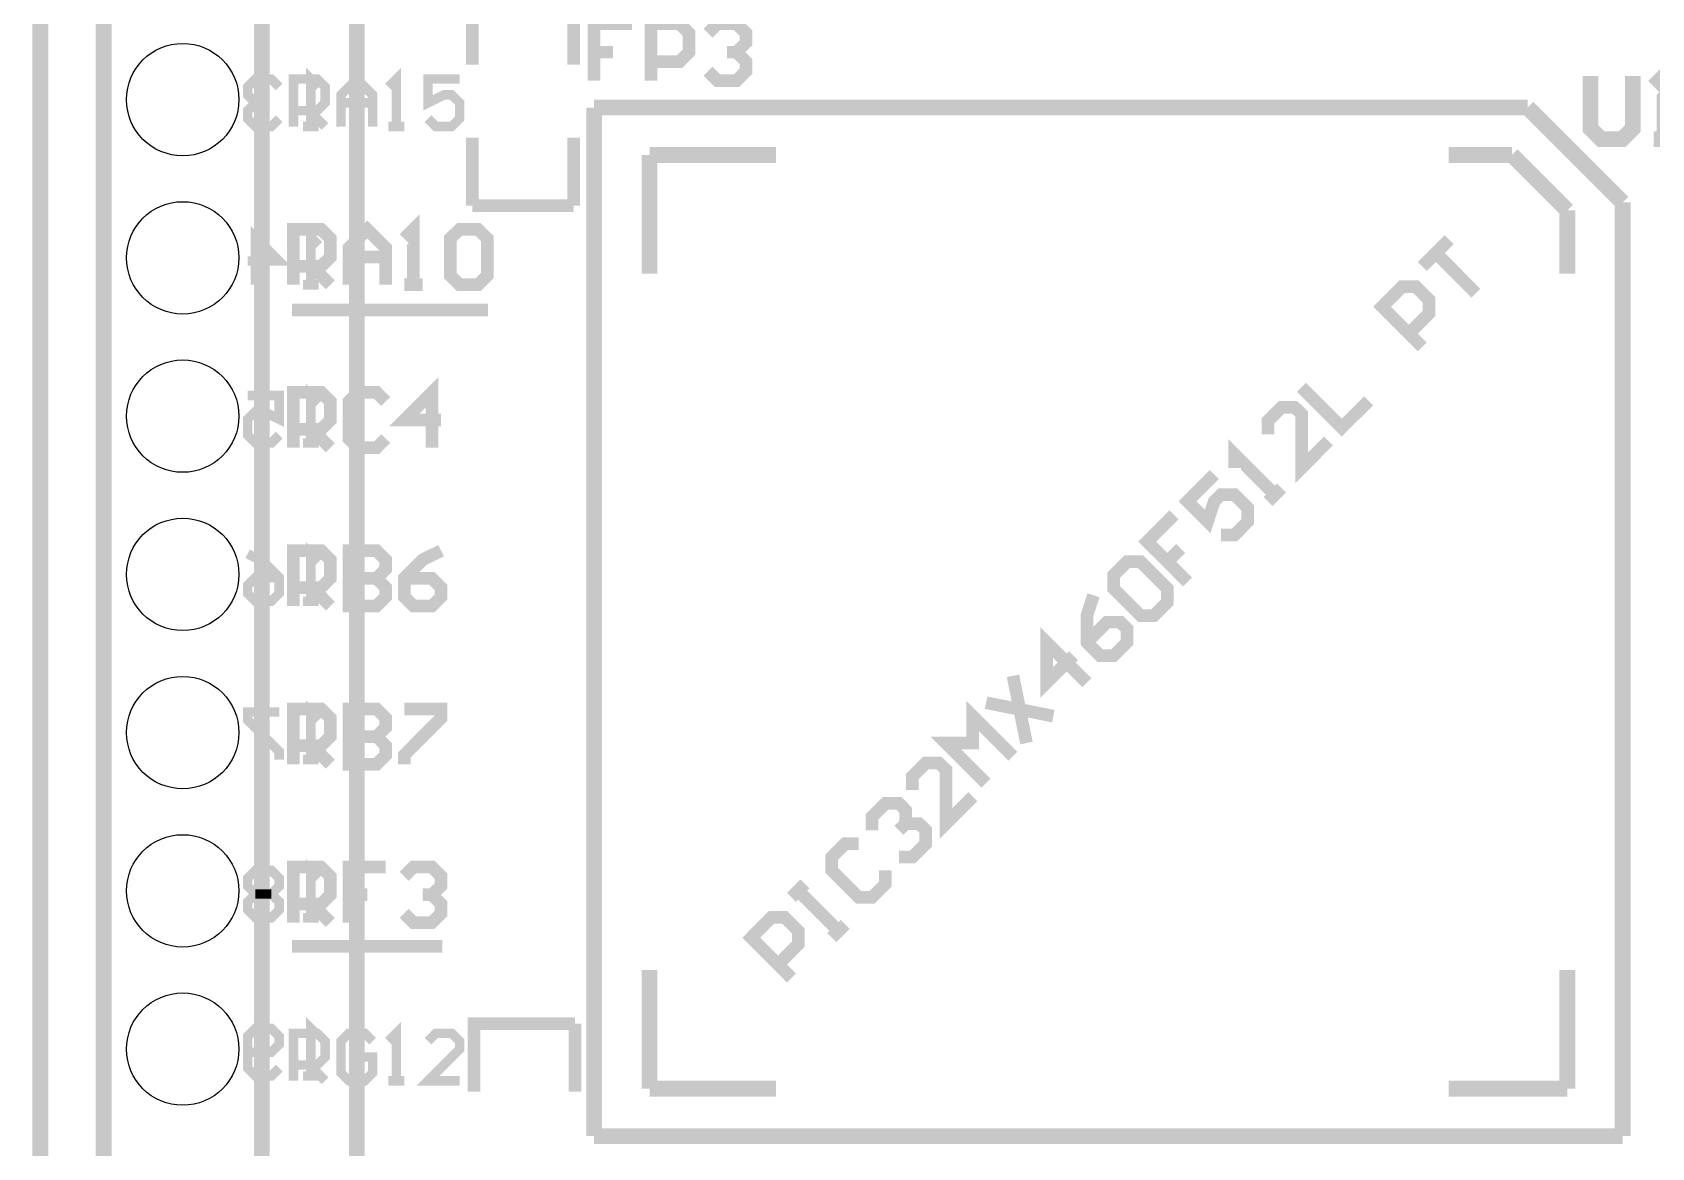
# Model space of a CAD drawing. Extents: x -0.81 to 1.58, y -0.19 to 3.
# Drawn here: x -0.81 to 0.213, y 0.848 to 1.553 of the extents above; entities that cross this region are included whole.
import ezdxf

# ---------------------------------------------------------------- set-up
doc = ezdxf.new("R2010")
doc.units = 0
doc.layers.get('0').update_dxf_attribs({"linetype": 'CONTINUOUS'})
for name, color, linetype in [('MIKROMEDIAFORDSPIC33EP_V100_GM1', 12, 'CONTINUOUS'), ('MIKROMEDIAFORPIC32_V110_GBO', 3, 'CONTINUOUS'), ('MIKROMEDIAFORPIC32_V110_GBS', 5, 'CONTINUOUS'), ('MIKROMEDIAFORPIC32_V110_GKO', 9, 'CONTINUOUS'), ('MIKROMEDIAFORPIC32_V110_GTO', 11, 'CONTINUOUS')]:
    doc.layers.add(name, color=color, linetype=linetype)

# ---------------------------------------------------------------- blocks, each defined once
blk = doc.blocks.new('ROUND_209')
blk.add_circle((0, 0), 0.0355)

msp = doc.modelspace()

# ---------------------------------------------------------------- linework, layer by layer
at = {"layer": 'MIKROMEDIAFORDSPIC33EP_V100_GM1', "const_width": 0.01}
msp.add_lwpolyline([(-0.605, 0.095), (-0.605, 2.825)], dxfattribs=at)
at = {"layer": 'MIKROMEDIAFORPIC32_V110_GBO', "const_width": 0.006}
for points in [[(-0.654, 1.518), (-0.659, 1.523), (-0.669, 1.523), (-0.674, 1.518), (-0.674, 1.513), (-0.669, 1.508), (-0.664, 1.508), (-0.669, 1.508), (-0.674, 1.503), (-0.674, 1.498), (-0.669, 1.493), (-0.659, 1.493), (-0.654, 1.498)], [(-0.629, 1.493), (-0.639, 1.493), (-0.634, 1.493), (-0.634, 1.523), (-0.629, 1.518)], [(-0.669, 1.393), (-0.669, 1.423), (-0.654, 1.408), (-0.674, 1.408)], [(-0.629, 1.393), (-0.639, 1.393), (-0.634, 1.393), (-0.634, 1.423), (-0.629, 1.418)], [(-0.674, 1.323), (-0.654, 1.323), (-0.654, 1.308), (-0.664, 1.313), (-0.669, 1.313), (-0.674, 1.308), (-0.674, 1.298), (-0.669, 1.293), (-0.659, 1.293), (-0.654, 1.298)], [(-0.629, 1.293), (-0.639, 1.293), (-0.634, 1.293), (-0.634, 1.323), (-0.629, 1.318)], [(-0.629, 1.193), (-0.639, 1.193), (-0.634, 1.193), (-0.634, 1.223), (-0.629, 1.218)], [(-0.674, 1.223), (-0.664, 1.218), (-0.654, 1.208), (-0.654, 1.198), (-0.659, 1.193), (-0.669, 1.193), (-0.674, 1.198), (-0.674, 1.203), (-0.669, 1.208), (-0.654, 1.208)], [(-0.654, 1.123), (-0.674, 1.123), (-0.674, 1.118), (-0.654, 1.098), (-0.654, 1.093)], [(-0.629, 1.093), (-0.639, 1.093), (-0.634, 1.093), (-0.634, 1.123), (-0.629, 1.118)], [(-0.654, 1.018), (-0.659, 1.023), (-0.669, 1.023), (-0.674, 1.018), (-0.674, 1.013), (-0.669, 1.008), (-0.674, 1.003), (-0.674, 0.998), (-0.669, 0.993), (-0.659, 0.993), (-0.654, 0.998), (-0.654, 1.003), (-0.659, 1.008), (-0.654, 1.013), (-0.654, 1.018)], [(-0.629, 0.993), (-0.639, 0.993), (-0.634, 0.993), (-0.634, 1.023), (-0.629, 1.018)], [(-0.659, 1.008), (-0.669, 1.008)], [(-0.654, 0.898), (-0.659, 0.893), (-0.669, 0.893), (-0.674, 0.898), (-0.674, 0.918), (-0.669, 0.923), (-0.659, 0.923), (-0.654, 0.918), (-0.654, 0.913), (-0.659, 0.908), (-0.674, 0.908)], [(-0.629, 0.893), (-0.639, 0.893), (-0.634, 0.893), (-0.634, 0.923), (-0.629, 0.918)]]:
    msp.add_lwpolyline(points, dxfattribs=at)
at = {"layer": 'MIKROMEDIAFORPIC32_V110_GKO', "const_width": 0.01}
msp.add_lwpolyline([(-0.805, -0.095), (-0.805, 2.91)], dxfattribs=at)
at = {"layer": 'MIKROMEDIAFORPIC32_V110_GTO'}
for points, const_width in [([(-0.765, 2.76), (-0.765, 0.16)], 0.01), ([(-0.665, 0.16), (-0.665, 2.76)], 0.01), ([(-0.532, 1.532), (-0.532, 1.575), (-0.468, 1.575)], 0.008), ([(-0.468, 1.532), (-0.468, 1.575)], 0.008), ([(-0.431, 1.558), (-0.455, 1.558), (-0.455, 1.54), (-0.443, 1.54), (-0.455, 1.54), (-0.455, 1.522)], 0.008), ([(-0.419, 1.522), (-0.419, 1.558), (-0.401, 1.558), (-0.395, 1.552), (-0.395, 1.54), (-0.401, 1.534), (-0.419, 1.534)], 0.008), ([(-0.383, 1.552), (-0.377, 1.558), (-0.365, 1.558), (-0.359, 1.552), (-0.359, 1.546), (-0.365, 1.54), (-0.371, 1.54), (-0.365, 1.54), (-0.359, 1.534), (-0.359, 1.528), (-0.365, 1.522), (-0.377, 1.522), (-0.383, 1.528)], 0.008), ([(0.2147, 1.485), (0.2281, 1.485), (0.2214, 1.485), (0.2214, 1.525), (0.2147, 1.5183)], 0.01), ([(-0.645, 1.493), (-0.645, 1.523), (-0.63, 1.523), (-0.625, 1.518), (-0.625, 1.508), (-0.63, 1.503), (-0.645, 1.503)], 0.006), ([(-0.615, 1.493), (-0.615, 1.513), (-0.605, 1.523), (-0.595, 1.513), (-0.595, 1.493), (-0.595, 1.508), (-0.615, 1.508)], 0.006), ([(-0.585, 1.493), (-0.575, 1.493), (-0.58, 1.493), (-0.58, 1.523), (-0.585, 1.518)], 0.006), ([(-0.54, 1.523), (-0.56, 1.523), (-0.56, 1.508), (-0.55, 1.513), (-0.545, 1.513), (-0.54, 1.508), (-0.54, 1.498), (-0.545, 1.493), (-0.555, 1.493), (-0.56, 1.498)], 0.006), ([(0.1747, 1.525), (0.1747, 1.4917), (0.1814, 1.485), (0.1947, 1.485), (0.2014, 1.4917), (0.2014, 1.525)], 0.01), ([(-0.635, 1.503), (-0.625, 1.493)], 0.006), ([(-0.455, 1.505), (0.135, 1.505)], 0.01), ([(-0.455, 0.855), (-0.455, 1.505)], 0.01), ([(0.135, 1.505), (0.195, 1.445)], 0.01), ([(-0.532, 1.443), (-0.532, 1.486)], 0.008), ([(-0.468, 1.443), (-0.468, 1.486)], 0.008), ([(-0.42, 1.475), (-0.34, 1.475)], 0.01), ([(-0.42, 1.4), (-0.42, 1.475)], 0.01), ([(0.085, 1.475), (0.125, 1.475)], 0.01), ([(0.125, 1.475), (0.16, 1.44)], 0.01), ([(-0.532, 1.443), (-0.468, 1.443)], 0.008), ([(0.16, 1.44), (0.16, 1.4)], 0.01), ([(0.195, 0.855), (0.195, 1.445)], 0.01), ([(-0.61, 1.393), (-0.61, 1.4163), (-0.5983, 1.428), (-0.5867, 1.4163), (-0.5867, 1.393), (-0.5867, 1.4105), (-0.61, 1.4105)], 0.008), ([(-0.575, 1.393), (-0.5634, 1.393), (-0.5692, 1.393), (-0.5692, 1.428), (-0.575, 1.4222)], 0.008), ([(-0.645, 1.393), (-0.645, 1.428), (-0.6275, 1.428), (-0.6217, 1.4222), (-0.6217, 1.4105), (-0.6275, 1.4047), (-0.645, 1.4047)], 0.008), ([(-0.5459, 1.4222), (-0.54, 1.428), (-0.5284, 1.428), (-0.5225, 1.4222), (-0.5225, 1.3988), (-0.5284, 1.393), (-0.54, 1.393), (-0.5459, 1.3988), (-0.5459, 1.4222)], 0.008), ([(0.0684, 1.4046), (0.0854, 1.4215), (0.0769, 1.4131), (0.1023, 1.3876)], 0.008), ([(-0.6333, 1.4047), (-0.6217, 1.393)], 0.008), ([(0.0684, 1.3537), (0.043, 1.3791), (0.0557, 1.3919), (0.0642, 1.3919), (0.0727, 1.3834), (0.0727, 1.3749), (0.0599, 1.3622)], 0.008), ([(-0.646, 1.377), (-0.522, 1.377)], 0.008), ([(-0.5575, 1.29), (-0.5575, 1.325), (-0.575, 1.3075), (-0.5517, 1.3075)], 0.008), ([(-0.0079, 1.3282), (0.0175, 1.3028), (0.0345, 1.3197)], 0.008), ([(-0.645, 1.29), (-0.645, 1.325), (-0.6275, 1.325), (-0.6217, 1.3192), (-0.6217, 1.3075), (-0.6275, 1.3017), (-0.645, 1.3017)], 0.008), ([(-0.5867, 1.3192), (-0.5925, 1.325), (-0.6042, 1.325), (-0.61, 1.3192), (-0.61, 1.2958), (-0.6042, 1.29), (-0.5925, 1.29), (-0.5867, 1.2958)], 0.008), ([(0.009, 1.2943), (-0.0079, 1.2773), (-0.0079, 1.3113), (-0.0122, 1.3155), (-0.0206, 1.3155), (-0.0291, 1.307), (-0.0291, 1.2985)], 0.008), ([(-0.6333, 1.3017), (-0.6217, 1.29)], 0.008), ([(-0.0291, 1.2561), (-0.0206, 1.2646), (-0.0249, 1.2604), (-0.0503, 1.2858), (-0.0503, 1.2773)], 0.008), ([(-0.0631, 1.2731), (-0.08, 1.2561), (-0.0673, 1.2434), (-0.0631, 1.2561), (-0.0588, 1.2604), (-0.0503, 1.2604), (-0.0419, 1.2519), (-0.0419, 1.2434), (-0.0503, 1.2349), (-0.0588, 1.2349)], 0.008), ([(-0.0885, 1.2476), (-0.1055, 1.2307), (-0.0927, 1.218), (-0.0843, 1.2264), (-0.0927, 1.218), (-0.08, 1.2052)], 0.008), ([(-0.645, 1.19), (-0.645, 1.225), (-0.6275, 1.225), (-0.6217, 1.2192), (-0.6217, 1.2075), (-0.6275, 1.2017), (-0.645, 1.2017)], 0.008), ([(-0.61, 1.225), (-0.61, 1.19), (-0.5925, 1.19), (-0.5867, 1.1958), (-0.5867, 1.2017), (-0.5925, 1.2075), (-0.61, 1.2075), (-0.5925, 1.2075), (-0.5867, 1.2133), (-0.5867, 1.2192), (-0.5925, 1.225), (-0.61, 1.225)], 0.008), ([(-0.5517, 1.225), (-0.5634, 1.2192), (-0.575, 1.2075), (-0.575, 1.1958), (-0.5692, 1.19), (-0.5575, 1.19), (-0.5517, 1.1958), (-0.5517, 1.2017), (-0.5575, 1.2075), (-0.575, 1.2075)], 0.008), ([(-0.1267, 1.201), (-0.1267, 1.2095), (-0.1182, 1.218), (-0.1097, 1.218), (-0.0927, 1.201), (-0.0927, 1.1925), (-0.1012, 1.184), (-0.1097, 1.184), (-0.1267, 1.201)], 0.008), ([(-0.6333, 1.2017), (-0.6217, 1.19)], 0.008), ([(-0.1394, 1.1968), (-0.1436, 1.184), (-0.1436, 1.1671), (-0.1352, 1.1586), (-0.1267, 1.1586), (-0.1182, 1.1671), (-0.1182, 1.1755), (-0.1224, 1.1798), (-0.1309, 1.1798), (-0.1436, 1.1671)], 0.008), ([(-0.1436, 1.1416), (-0.1691, 1.1671), (-0.1691, 1.1416), (-0.1521, 1.1586)], 0.008), ([(-0.1903, 1.1459), (-0.1818, 1.1034)], 0.008), ([(-0.645, 1.09), (-0.645, 1.125), (-0.6275, 1.125), (-0.6217, 1.1192), (-0.6217, 1.1075), (-0.6275, 1.1017), (-0.645, 1.1017)], 0.008), ([(-0.61, 1.125), (-0.61, 1.09), (-0.5925, 1.09), (-0.5867, 1.0958), (-0.5867, 1.1017), (-0.5925, 1.1075), (-0.61, 1.1075), (-0.5925, 1.1075), (-0.5867, 1.1133), (-0.5867, 1.1192), (-0.5925, 1.125), (-0.61, 1.125)], 0.008), ([(-0.575, 1.125), (-0.5517, 1.125), (-0.5517, 1.1192), (-0.575, 1.0958), (-0.575, 1.09)], 0.008), ([(-0.2073, 1.078), (-0.2327, 1.1034), (-0.2157, 1.1034), (-0.2157, 1.1204), (-0.1903, 1.095)], 0.008), ([(-0.2073, 1.1289), (-0.1648, 1.1204)], 0.008), ([(-0.6333, 1.1017), (-0.6217, 1.09)], 0.008), ([(-0.2157, 1.0695), (-0.2327, 1.0525), (-0.2327, 1.0865), (-0.237, 1.0907), (-0.2454, 1.0907), (-0.2539, 1.0822), (-0.2539, 1.0738)], 0.008), ([(-0.2794, 1.0483), (-0.2794, 1.0568), (-0.2709, 1.0653), (-0.2624, 1.0653), (-0.2582, 1.061), (-0.2582, 1.0525), (-0.2624, 1.0483), (-0.2582, 1.0525), (-0.2497, 1.0525), (-0.2454, 1.0483), (-0.2454, 1.0398), (-0.2539, 1.0313), (-0.2624, 1.0313)], 0.008), ([(-0.2878, 1.0398), (-0.2963, 1.0398), (-0.3048, 1.0313), (-0.3048, 1.0229), (-0.2878, 1.0059), (-0.2794, 1.0059), (-0.2709, 1.0144), (-0.2709, 1.0229)], 0.008), ([(-0.645, 0.99), (-0.645, 1.025), (-0.6275, 1.025), (-0.6217, 1.0192), (-0.6217, 1.0075), (-0.6275, 1.0017), (-0.645, 1.0017)], 0.008), ([(-0.5867, 1.025), (-0.61, 1.025), (-0.61, 1.0075), (-0.5983, 1.0075), (-0.61, 1.0075), (-0.61, 0.99)], 0.008), ([(-0.575, 1.0192), (-0.5692, 1.025), (-0.5575, 1.025), (-0.5517, 1.0192), (-0.5517, 1.0133), (-0.5575, 1.0075), (-0.5634, 1.0075), (-0.5575, 1.0075), (-0.5517, 1.0017), (-0.5517, 0.9958), (-0.5575, 0.99), (-0.5692, 0.99), (-0.575, 0.9958)], 0.008), ([(-0.3303, 1.0059), (-0.3218, 1.0144), (-0.326, 1.0101), (-0.3006, 0.9847), (-0.3048, 0.9804), (-0.2963, 0.9889)], 0.008), ([(-0.6333, 1.0017), (-0.6217, 0.99)], 0.008), ([(-0.3303, 0.955), (-0.3557, 0.9804), (-0.343, 0.9932), (-0.3345, 0.9932), (-0.326, 0.9847), (-0.326, 0.9762), (-0.3387, 0.9635)], 0.008), ([(-0.646, 0.975), (-0.551, 0.975)], 0.008), ([(-0.42, 0.885), (-0.42, 0.96)], 0.01), ([(0.16, 0.96), (0.16, 0.885)], 0.01), ([(-0.645, 0.89), (-0.645, 0.92), (-0.63, 0.92), (-0.625, 0.915), (-0.625, 0.905), (-0.63, 0.9), (-0.645, 0.9)], 0.006), ([(-0.595, 0.915), (-0.6, 0.92), (-0.61, 0.92), (-0.615, 0.915), (-0.615, 0.895), (-0.61, 0.89), (-0.6, 0.89), (-0.595, 0.895), (-0.595, 0.905), (-0.605, 0.905)], 0.006), ([(-0.585, 0.89), (-0.575, 0.89), (-0.58, 0.89), (-0.58, 0.92), (-0.585, 0.915)], 0.006), ([(-0.54, 0.89), (-0.56, 0.89), (-0.54, 0.91), (-0.54, 0.915), (-0.545, 0.92), (-0.555, 0.92), (-0.56, 0.915)], 0.006), ([(-0.531, 0.883), (-0.531, 0.926), (-0.467, 0.926)], 0.008), ([(-0.467, 0.883), (-0.467, 0.926)], 0.008), ([(-0.635, 0.9), (-0.625, 0.89)], 0.006), ([(-0.42, 0.885), (-0.34, 0.885)], 0.01), ([(0.085, 0.885), (0.16, 0.885)], 0.01), ([(-0.455, 0.855), (0.195, 0.855)], 0.01)]:
    msp.add_lwpolyline(points, dxfattribs=dict(at, const_width=const_width))

# ---------------------------------------------------------------- block references
at = {"layer": 'MIKROMEDIAFORPIC32_V110_GBS'}
for p in [(-0.715, 1.51), (-0.715, 1.41), (-0.715, 1.31), (-0.715, 1.21), (-0.715, 1.11), (-0.715, 1.01), (-0.715, 0.91)]:
    msp.add_blockref('ROUND_209', p, dxfattribs=at)

doc.saveas('drawing.dxf')
